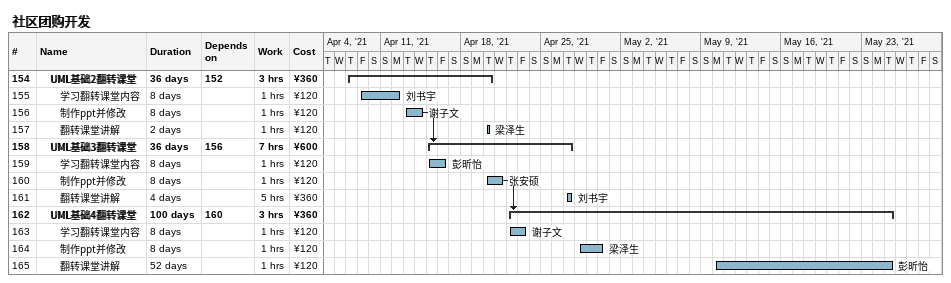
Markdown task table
社区团购开发

| ID | Level | Task | Duration | Start | Finish | Predecessors | Resources | Work (h) | Cost (¥) |
|---|---|---|---|---|---|---|---|---|---|
| 154 | 2 | **UML基础2翻转课堂** | 36d | 2021-04-08 | 2021-04-20 | 152 |  | 3 | 360 |
| 155 | 3 | 学习翻转课堂内容 | 8d | 2021-04-09 | 2021-04-12 |  | 刘书宇 | 1 | 120 |
| 156 | 3 | 制作ppt并修改 | 8d | 2021-04-13 | 2021-04-14 |  | 谢子文 | 1 | 120 |
| 157 | 3 | 翻转课堂讲解 | 2d | 2021-04-20 | 2021-04-20 |  | 梁泽生 | 1 | 120 |
| 158 | 2 | **UML基础3翻转课堂** | 36d | 2021-04-15 | 2021-04-27 | 156 |  | 7 | 600 |
| 159 | 3 | 学习翻转课堂内容 | 8d | 2021-04-15 | 2021-04-16 |  | 彭昕怡 | 1 | 120 |
| 160 | 3 | 制作ppt并修改 | 8d | 2021-04-20 | 2021-04-21 |  | 张安硕 | 1 | 120 |
| 161 | 3 | 翻转课堂讲解 | 4d | 2021-04-27 | 2021-04-27 |  | 刘书宇 | 5 | 360 |
| 162 | 2 | **UML基础4翻转课堂** | 100d | 2021-04-22 | 2021-05-25 | 160 |  | 3 | 360 |
| 163 | 3 | 学习翻转课堂内容 | 8d | 2021-04-22 | 2021-04-23 |  | 谢子文 | 1 | 120 |
| 164 | 3 | 制作ppt并修改 | 8d | 2021-04-28 | 2021-04-30 |  | 梁泽生 | 1 | 120 |
| 165 | 3 | 翻转课堂讲解 | 52d | 2021-05-10 | 2021-05-25 |  | 彭昕怡 | 1 | 120 |
